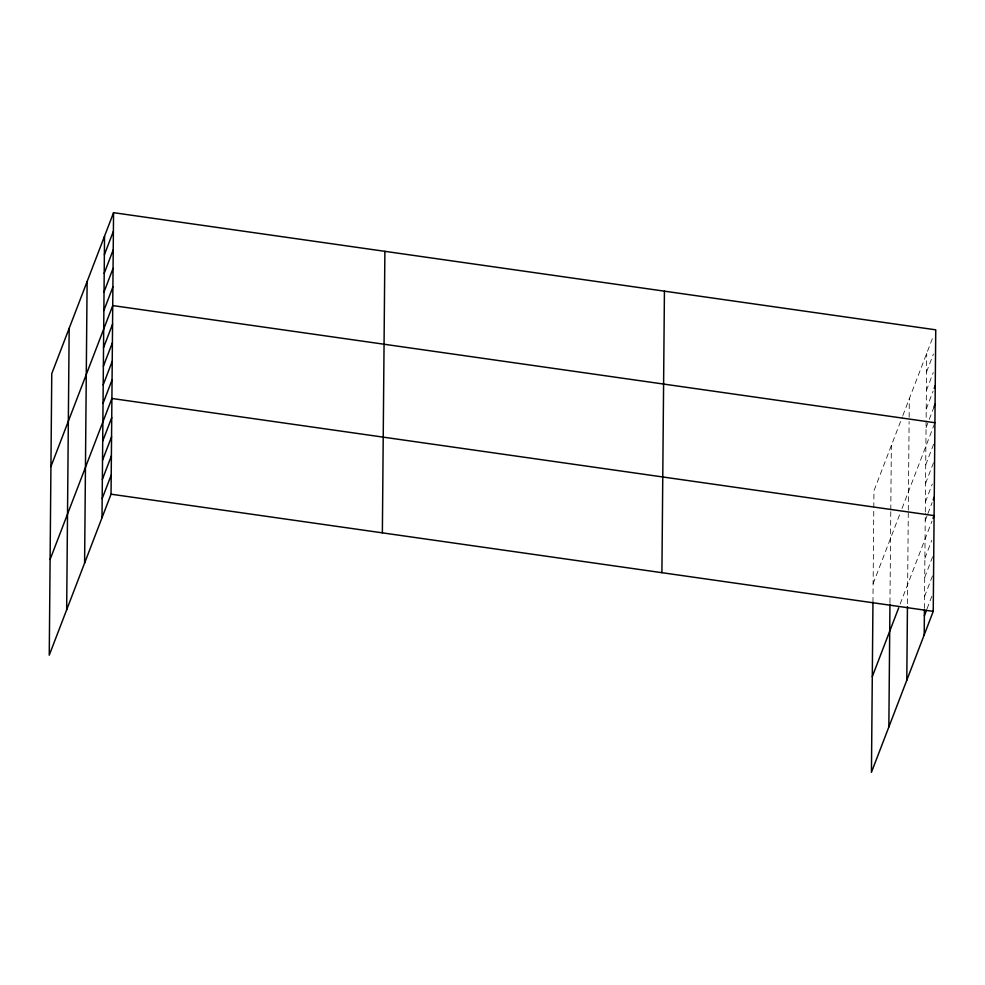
<?xml version="1.0" encoding="UTF-8"?>
<svg xmlns="http://www.w3.org/2000/svg" width="985" height="985" viewBox="0 0 985 985"><rect width="100%" height="100%" fill="white"/><g stroke="black" fill="none" stroke-linecap="round" stroke-linejoin="round"><path stroke-width="0.74" stroke-dasharray="4.92 3.69" d="M872.956 602.291L873.954 490.813L902.334 416.889M889.96 602.672L890.785 511.203M890.797 509.762L891.363 445.454M907.48 603.67L908.281 513.062M908.305 510.205L909.106 421.58M909.143 417.295L909.303 398.716M924.435 608.373L925.284 513.431M925.297 512.003L926.713 353.356M902.826 415.596L933.091 336.747M926.553 371.936L933.46 353.947M926.38 390.516L933.288 372.527M926.22 409.095L933.127 391.107M926.048 427.675L928.707 420.755M929.237 419.376L934.026 406.916M873.129 583.711L899.502 514.983M902.001 508.494L934.383 424.116M925.715 464.846L934.223 442.696M925.555 483.426L934.593 459.884M925.395 502.005L932.303 484.004M925.223 520.585L927.353 515.044M927.882 513.665L932.13 502.584M900.167 603.99L931.97 521.163M924.89 558.31L931.798 540.309M924.718 577.444L933.214 555.306M924.546 596.59L933.041 574.452M927.033 608.816L931.81 596.356"/><path stroke-width="1.48" d="M66.66 609.813L69.172 328.288M84.599 563.075L87.111 281.562M102.009 517.716L104.533 236.203M113.558 212.674L51.762 373.647L49.25 655.173L111.046 494.187L113.558 212.674L935.75 329.827L933.238 611.353L871.442 772.326L872.956 602.291M382.365 532.848L384.889 251.335M661.908 572.691L664.432 291.166M888.852 726.967L889.947 604.101M906.791 680.241L907.444 606.612M924.201 634.882L924.422 609.85M104.361 254.783L113.398 231.253M104.201 273.362L113.226 249.833M104.028 291.942L113.066 268.412M103.868 310.521L112.893 286.992M50.937 466.558L112.733 305.572L934.925 422.725M103.536 347.68L112.561 324.151M103.363 366.26L112.401 342.731M103.203 384.839L112.228 361.31M103.031 403.419L112.068 379.89M50.1 559.455L111.896 398.469L934.088 515.635L933.029 518.405M102.699 441.145L111.724 417.615M102.526 460.29L111.564 436.761M102.354 479.436L111.391 455.907M102.181 498.582L111.219 475.041M934.186 388.336L935.258 385.566M934.026 406.916L935.085 404.145M933.189 499.814L934.26 497.056M872.291 676.609L898.677 607.893M924.373 615.736L926.503 610.195M111.046 494.187L933.238 611.353"/></g></svg>
